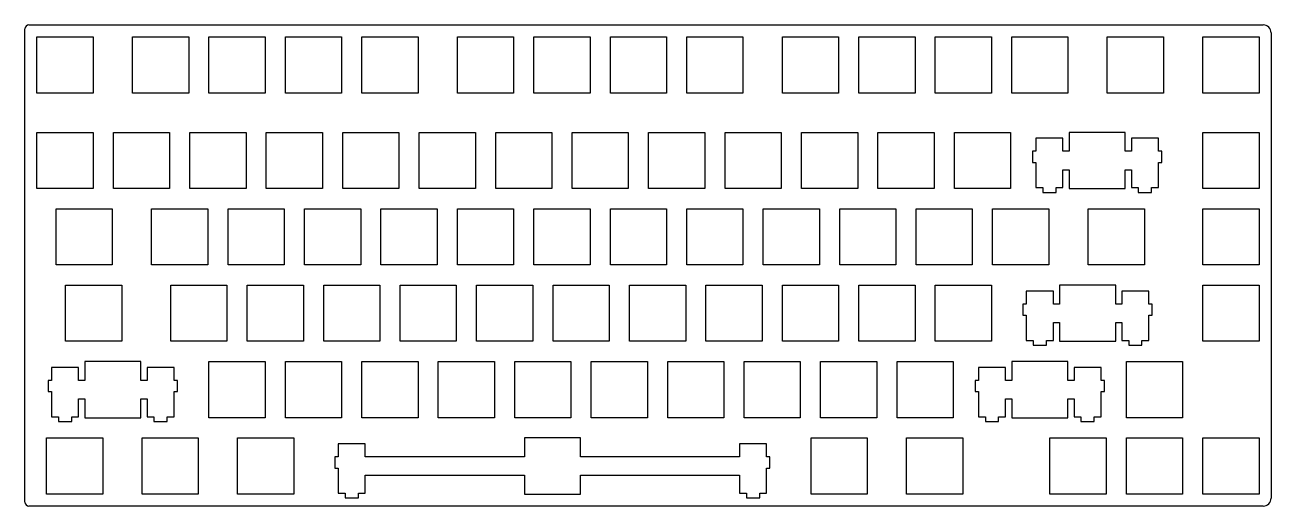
# Model space of a CAD drawing. Extents: x -11 to 315, y -411 to 109.
# Drawn here: x 2 to 312.5, y -11.4 to 108.6 of the extents above; entities that cross this region are included whole.
import ezdxf

# ---------------------------------------------------------------- set-up
doc = ezdxf.new("R2010")
doc.units = 0
doc.header["$MEASUREMENT"] = 0

msp = doc.modelspace()

# ---------------------------------------------------------------- linework, layer by layer
at = {"color": 0}
for p, q in [((1.96, -10.4), (1.96, 107.61)), ((2.96, 108.61), (310.47, 108.61)), ((4.96, 105.61), (18.96, 105.61)), ((4.96, 91.61), (4.96, 105.61)), ((18.96, 105.61), (18.96, 91.61)), ((28.77, 105.61), (42.77, 105.61)), ((28.77, 91.61), (28.77, 105.61)), ((42.77, 105.61), (42.77, 91.61)), ((47.82, 105.61), (61.82, 105.61)), ((47.82, 91.61), (47.82, 105.61)), ((61.82, 105.61), (61.82, 91.61)), ((66.87, 105.61), (80.87, 105.61)), ((66.87, 91.61), (66.87, 105.61)), ((80.87, 105.61), (80.87, 91.61)), ((85.92, 105.61), (99.92, 105.61)), ((85.92, 91.61), (85.92, 105.61)), ((99.92, 105.61), (99.92, 91.61)), ((109.73, 105.61), (123.73, 105.61)), ((109.73, 91.61), (109.73, 105.61)), ((123.73, 105.61), (123.73, 91.61)), ((128.78, 105.61), (142.78, 105.61)), ((128.78, 91.61), (128.78, 105.61)), ((142.78, 105.61), (142.78, 91.61)), ((147.83, 105.61), (161.83, 105.61)), ((147.83, 91.61), (147.83, 105.61)), ((161.83, 105.61), (161.83, 91.61)), ((166.88, 105.61), (180.88, 105.61)), ((166.88, 91.61), (166.88, 105.61)), ((180.88, 105.61), (180.88, 91.61)), ((190.7, 105.61), (204.7, 105.61)), ((190.7, 91.61), (190.7, 105.61)), ((204.7, 105.61), (204.7, 91.61)), ((209.75, 105.61), (223.75, 105.61)), ((209.75, 91.61), (209.75, 105.61)), ((223.75, 105.61), (223.75, 91.61)), ((228.8, 105.61), (242.8, 105.61)), ((228.8, 91.61), (228.8, 105.61)), ((242.8, 105.61), (242.8, 91.61)), ((247.85, 105.61), (261.85, 105.61)), ((247.85, 91.61), (247.85, 105.61)), ((261.85, 105.61), (261.85, 91.61)), ((271.66, 105.61), (285.66, 105.61)), ((271.66, 91.61), (271.66, 105.61)), ((285.66, 105.61), (285.66, 91.61)), ((295.47, 105.61), (309.47, 105.61)), ((295.47, 91.61), (295.47, 105.61)), ((309.47, 105.61), (309.47, 91.61)), ((312.47, 106.61), (312.47, -9.4)), ((18.96, 91.61), (4.96, 91.61)), ((42.77, 91.61), (28.77, 91.61)), ((61.82, 91.61), (47.82, 91.61)), ((80.87, 91.61), (66.87, 91.61)), ((99.92, 91.61), (85.92, 91.61)), ((123.73, 91.61), (109.73, 91.61)), ((142.78, 91.61), (128.78, 91.61)), ((161.83, 91.61), (147.83, 91.61)), ((180.88, 91.61), (166.88, 91.61)), ((204.7, 91.61), (190.7, 91.61)), ((223.75, 91.61), (209.75, 91.61)), ((242.8, 91.61), (228.8, 91.61)), ((261.85, 91.61), (247.85, 91.61)), ((285.66, 91.61), (271.66, 91.61)), ((309.47, 91.61), (295.47, 91.61)), ((4.96, 81.8), (18.96, 81.8)), ((4.96, 67.8), (4.96, 81.8)), ((18.96, 81.8), (18.96, 67.8)), ((24.01, 81.8), (38.01, 81.8)), ((24.01, 67.8), (24.01, 81.8)), ((38.01, 81.8), (38.01, 67.8)), ((43.06, 81.8), (57.06, 81.8)), ((43.06, 67.8), (43.06, 81.8)), ((57.06, 81.8), (57.06, 67.8)), ((62.11, 81.8), (76.11, 81.8)), ((62.11, 67.8), (62.11, 81.8)), ((76.11, 81.8), (76.11, 67.8)), ((81.16, 81.8), (95.16, 81.8)), ((81.16, 67.8), (81.16, 81.8)), ((95.16, 81.8), (95.16, 67.8)), ((100.21, 81.8), (114.21, 81.8)), ((100.21, 67.8), (100.21, 81.8)), ((114.21, 81.8), (114.21, 67.8)), ((119.26, 81.8), (133.26, 81.8)), ((119.26, 67.8), (119.26, 81.8)), ((133.26, 81.8), (133.26, 67.8)), ((138.31, 81.8), (152.31, 81.8)), ((138.31, 67.8), (138.31, 81.8)), ((152.31, 81.8), (152.31, 67.8)), ((157.36, 81.8), (171.36, 81.8)), ((157.36, 67.8), (157.36, 81.8)), ((171.36, 81.8), (171.36, 67.8)), ((176.41, 81.8), (190.41, 81.8)), ((176.41, 67.8), (176.41, 81.8)), ((190.41, 81.8), (190.41, 67.8)), ((195.46, 81.8), (209.46, 81.8)), ((195.46, 67.8), (195.46, 81.8)), ((209.46, 81.8), (209.46, 67.8)), ((214.51, 81.8), (228.51, 81.8)), ((214.51, 67.8), (214.51, 81.8)), ((228.51, 81.8), (228.51, 67.8)), ((233.56, 81.8), (247.56, 81.8)), ((233.56, 67.8), (233.56, 81.8)), ((247.56, 81.8), (247.56, 67.8)), ((262.13, 81.8), (262.13, 77.1)), ((276.13, 81.8), (262.13, 81.8)), ((276.13, 77.1), (276.13, 81.8)), ((295.47, 81.8), (309.47, 81.8)), ((295.47, 67.8), (295.47, 81.8)), ((309.47, 81.8), (309.47, 67.8)), ((260.61, 80.33), (253.86, 80.33)), ((253.86, 80.33), (253.86, 77.1)), ((260.61, 77.1), (260.61, 80.33)), ((284.41, 80.33), (277.66, 80.33)), ((277.66, 80.33), (277.66, 77.1)), ((284.41, 77.1), (284.41, 80.33)), ((253.86, 77.1), (253.03, 77.1)), ((253.03, 77.1), (253.03, 74.3)), ((262.13, 77.1), (260.61, 77.1)), ((277.66, 77.1), (276.13, 77.1)), ((285.23, 77.1), (284.41, 77.1)), ((285.23, 74.3), (285.23, 77.1)), ((253.03, 74.3), (253.86, 74.3)), ((253.86, 74.3), (253.86, 68.03)), ((260.61, 68.03), (260.61, 72.5)), ((260.61, 72.5), (262.13, 72.5)), ((262.13, 72.5), (262.13, 67.8)), ((276.13, 67.8), (276.13, 72.5)), ((276.13, 72.5), (277.66, 72.5)), ((277.66, 72.5), (277.66, 68.03)), ((284.41, 68.03), (284.41, 74.3)), ((284.41, 74.3), (285.23, 74.3)), ((18.96, 67.8), (4.96, 67.8)), ((38.01, 67.8), (24.01, 67.8)), ((57.06, 67.8), (43.06, 67.8)), ((76.11, 67.8), (62.11, 67.8)), ((95.16, 67.8), (81.16, 67.8)), ((114.21, 67.8), (100.21, 67.8)), ((133.26, 67.8), (119.26, 67.8)), ((152.31, 67.8), (138.31, 67.8)), ((171.36, 67.8), (157.36, 67.8)), ((190.41, 67.8), (176.41, 67.8)), ((209.46, 67.8), (195.46, 67.8)), ((228.51, 67.8), (214.51, 67.8)), ((247.56, 67.8), (233.56, 67.8)), ((253.86, 68.03), (255.58, 68.03)), ((255.58, 68.03), (255.58, 66.83)), ((255.58, 66.83), (258.88, 66.83)), ((258.88, 66.83), (258.88, 68.03)), ((258.88, 68.03), (260.61, 68.03)), ((262.13, 67.8), (276.13, 67.8)), ((277.66, 68.03), (279.38, 68.03)), ((279.38, 68.03), (279.38, 66.83)), ((279.38, 66.83), (282.68, 66.83)), ((282.68, 66.83), (282.68, 68.03)), ((282.68, 68.03), (284.41, 68.03)), ((309.47, 67.8), (295.47, 67.8)), ((9.72, 62.75), (23.72, 62.75)), ((9.72, 48.75), (9.72, 62.75)), ((23.72, 62.75), (23.72, 48.75)), ((33.53, 62.75), (47.53, 62.75)), ((33.53, 48.75), (33.53, 62.75)), ((47.53, 62.75), (47.53, 48.75)), ((52.58, 62.75), (66.58, 62.75)), ((52.58, 48.75), (52.58, 62.75)), ((66.58, 62.75), (66.58, 48.75)), ((71.63, 62.75), (85.63, 62.75)), ((71.63, 48.75), (71.63, 62.75)), ((85.63, 62.75), (85.63, 48.75)), ((90.68, 62.75), (104.68, 62.75)), ((90.68, 48.75), (90.68, 62.75)), ((104.68, 62.75), (104.68, 48.75)), ((109.73, 62.75), (123.73, 62.75)), ((109.73, 48.75), (109.73, 62.75)), ((123.73, 62.75), (123.73, 48.75)), ((128.78, 62.75), (142.78, 62.75)), ((128.78, 48.75), (128.78, 62.75)), ((142.78, 62.75), (142.78, 48.75)), ((147.83, 62.75), (161.83, 62.75)), ((147.83, 48.75), (147.83, 62.75)), ((161.83, 62.75), (161.83, 48.75)), ((166.88, 62.75), (180.88, 62.75)), ((166.88, 48.75), (166.88, 62.75)), ((180.88, 62.75), (180.88, 48.75)), ((185.93, 62.75), (199.93, 62.75)), ((185.93, 48.75), (185.93, 62.75)), ((199.93, 62.75), (199.93, 48.75)), ((204.98, 62.75), (218.98, 62.75)), ((204.98, 48.75), (204.98, 62.75)), ((218.98, 62.75), (218.98, 48.75)), ((224.03, 62.75), (238.03, 62.75)), ((224.03, 48.75), (224.03, 62.75)), ((238.03, 62.75), (238.03, 48.75)), ((243.08, 62.75), (257.08, 62.75)), ((243.08, 48.75), (243.08, 62.75)), ((257.08, 62.75), (257.08, 48.75)), ((266.9, 62.75), (280.9, 62.75)), ((266.9, 48.75), (266.9, 62.75)), ((280.9, 62.75), (280.9, 48.75)), ((295.47, 62.75), (309.47, 62.75)), ((295.47, 48.75), (295.47, 62.75)), ((309.47, 62.75), (309.47, 48.75)), ((23.72, 48.75), (9.72, 48.75)), ((47.53, 48.75), (33.53, 48.75)), ((66.58, 48.75), (52.58, 48.75)), ((85.63, 48.75), (71.63, 48.75)), ((104.68, 48.75), (90.68, 48.75)), ((123.73, 48.75), (109.73, 48.75)), ((142.78, 48.75), (128.78, 48.75)), ((161.83, 48.75), (147.83, 48.75)), ((180.88, 48.75), (166.88, 48.75)), ((199.93, 48.75), (185.93, 48.75)), ((218.98, 48.75), (204.98, 48.75)), ((238.03, 48.75), (224.03, 48.75)), ((257.08, 48.75), (243.08, 48.75)), ((280.9, 48.75), (266.9, 48.75)), ((309.47, 48.75), (295.47, 48.75)), ((12.1, 43.7), (26.1, 43.7)), ((12.1, 29.7), (12.1, 43.7)), ((26.1, 43.7), (26.1, 29.7)), ((38.3, 43.7), (52.29, 43.7)), ((38.3, 29.7), (38.3, 43.7)), ((52.29, 43.7), (52.29, 29.7)), ((57.35, 43.7), (71.34, 43.7)), ((57.35, 29.7), (57.35, 43.7)), ((71.34, 43.7), (71.34, 29.7)), ((76.4, 43.7), (90.39, 43.7)), ((76.4, 29.7), (76.4, 43.7)), ((90.39, 43.7), (90.39, 29.7)), ((95.45, 43.7), (109.45, 43.7)), ((95.45, 29.7), (95.45, 43.7)), ((109.45, 43.7), (109.45, 29.7)), ((114.5, 43.7), (128.5, 43.7)), ((114.5, 29.7), (114.5, 43.7)), ((128.5, 43.7), (128.5, 29.7)), ((133.55, 43.7), (147.55, 43.7)), ((133.55, 29.7), (133.55, 43.7)), ((147.55, 43.7), (147.55, 29.7)), ((152.6, 43.7), (166.6, 43.7)), ((152.6, 29.7), (152.6, 43.7)), ((166.6, 43.7), (166.6, 29.7)), ((171.65, 43.7), (185.65, 43.7)), ((171.65, 29.7), (171.65, 43.7)), ((185.65, 43.7), (185.65, 29.7)), ((190.7, 43.7), (204.7, 43.7)), ((190.7, 29.7), (190.7, 43.7)), ((204.7, 43.7), (204.7, 29.7)), ((209.75, 43.7), (223.75, 43.7)), ((209.75, 29.7), (209.75, 43.7)), ((223.75, 43.7), (223.75, 29.7)), ((228.8, 43.7), (242.8, 43.7)), ((228.8, 29.7), (228.8, 43.7)), ((242.8, 43.7), (242.8, 29.7)), ((259.75, 43.7), (259.75, 39)), ((273.75, 43.7), (259.75, 43.7)), ((273.75, 39), (273.75, 43.7)), ((295.47, 43.7), (309.47, 43.7)), ((295.47, 29.7), (295.47, 43.7)), ((309.47, 43.7), (309.47, 29.7)), ((258.23, 42.23), (251.48, 42.23)), ((251.48, 42.23), (251.48, 39)), ((258.23, 39), (258.23, 42.23)), ((282.03, 42.23), (275.28, 42.23)), ((275.28, 42.23), (275.28, 39)), ((282.03, 39), (282.03, 42.23)), ((251.48, 39), (250.65, 39)), ((250.65, 39), (250.65, 36.2)), ((259.75, 39), (258.23, 39)), ((275.28, 39), (273.75, 39)), ((282.85, 39), (282.03, 39)), ((282.85, 36.2), (282.85, 39)), ((250.65, 36.2), (251.48, 36.2)), ((251.48, 36.2), (251.48, 29.93)), ((258.23, 29.93), (258.23, 34.4)), ((258.23, 34.4), (259.75, 34.4)), ((259.75, 34.4), (259.75, 29.7)), ((273.75, 29.7), (273.75, 34.4)), ((273.75, 34.4), (275.28, 34.4)), ((275.28, 34.4), (275.28, 29.93)), ((282.03, 29.93), (282.03, 36.2)), ((282.03, 36.2), (282.85, 36.2)), ((26.1, 29.7), (12.1, 29.7)), ((52.29, 29.7), (38.3, 29.7)), ((71.34, 29.7), (57.35, 29.7)), ((90.39, 29.7), (76.4, 29.7)), ((109.45, 29.7), (95.45, 29.7)), ((128.5, 29.7), (114.5, 29.7)), ((147.55, 29.7), (133.55, 29.7)), ((166.6, 29.7), (152.6, 29.7)), ((185.65, 29.7), (171.65, 29.7)), ((204.7, 29.7), (190.7, 29.7)), ((223.75, 29.7), (209.75, 29.7)), ((242.8, 29.7), (228.8, 29.7)), ((251.48, 29.93), (253.2, 29.93)), ((253.2, 29.93), (253.2, 28.73)), ((253.2, 28.73), (256.5, 28.73)), ((256.5, 28.73), (256.5, 29.93)), ((256.5, 29.93), (258.23, 29.93)), ((259.75, 29.7), (273.75, 29.7)), ((275.28, 29.93), (277, 29.93)), ((277, 29.93), (277, 28.73)), ((277, 28.73), (280.3, 28.73)), ((280.3, 28.73), (280.3, 29.93)), ((280.3, 29.93), (282.03, 29.93)), ((309.47, 29.7), (295.47, 29.7)), ((15.34, 23.18), (8.59, 23.18)), ((8.59, 23.18), (8.59, 19.95)), ((15.34, 19.95), (15.34, 23.18)), ((16.86, 24.65), (16.86, 19.95)), ((30.86, 24.65), (16.86, 24.65)), ((30.86, 19.95), (30.86, 24.65)), ((39.14, 23.18), (32.39, 23.18)), ((32.39, 23.18), (32.39, 19.95)), ((39.14, 19.95), (39.14, 23.18)), ((47.82, 24.65), (61.82, 24.65)), ((47.82, 10.65), (47.82, 24.65)), ((61.82, 24.65), (61.82, 10.65)), ((66.87, 24.65), (80.87, 24.65)), ((66.87, 10.65), (66.87, 24.65)), ((80.87, 24.65), (80.87, 10.65)), ((85.92, 24.65), (99.92, 24.65)), ((85.92, 10.65), (85.92, 24.65)), ((99.92, 24.65), (99.92, 10.65)), ((104.97, 24.65), (118.97, 24.65)), ((104.97, 10.65), (104.97, 24.65)), ((118.97, 24.65), (118.97, 10.65)), ((124.02, 24.65), (138.02, 24.65)), ((124.02, 10.65), (124.02, 24.65)), ((138.02, 24.65), (138.02, 10.65)), ((143.07, 24.65), (157.07, 24.65)), ((143.07, 10.65), (143.07, 24.65)), ((157.07, 24.65), (157.07, 10.65)), ((162.12, 24.65), (176.12, 24.65)), ((162.12, 10.65), (162.12, 24.65)), ((176.12, 24.65), (176.12, 10.65)), ((181.17, 24.65), (195.17, 24.65)), ((181.17, 10.65), (181.17, 24.65)), ((195.17, 24.65), (195.17, 10.65)), ((200.22, 24.65), (214.22, 24.65)), ((200.22, 10.65), (200.22, 24.65)), ((214.22, 24.65), (214.22, 10.65)), ((219.27, 24.65), (233.27, 24.65)), ((219.27, 10.65), (219.27, 24.65)), ((233.27, 24.65), (233.27, 10.65)), ((246.32, 23.18), (239.57, 23.18)), ((239.57, 23.18), (239.57, 19.95)), ((246.32, 19.95), (246.32, 23.18)), ((247.85, 24.65), (247.85, 19.95)), ((261.85, 24.65), (247.85, 24.65)), ((261.85, 19.95), (261.85, 24.65)), ((270.12, 23.18), (263.37, 23.18)), ((263.37, 23.18), (263.37, 19.95)), ((270.12, 19.95), (270.12, 23.18)), ((276.42, 24.65), (290.42, 24.65)), ((276.42, 10.65), (276.42, 24.65)), ((290.42, 24.65), (290.42, 10.65)), ((8.59, 19.95), (7.76, 19.95)), ((7.76, 19.95), (7.76, 17.15)), ((16.86, 19.95), (15.34, 19.95)), ((32.39, 19.95), (30.86, 19.95)), ((39.96, 19.95), (39.14, 19.95)), ((39.96, 17.15), (39.96, 19.95)), ((239.57, 19.95), (238.75, 19.95)), ((238.75, 19.95), (238.75, 17.15)), ((247.85, 19.95), (246.32, 19.95)), ((263.37, 19.95), (261.85, 19.95)), ((270.94, 19.95), (270.12, 19.95)), ((270.94, 17.15), (270.94, 19.95)), ((7.76, 17.15), (8.59, 17.15)), ((8.59, 17.15), (8.59, 10.88)), ((39.14, 10.88), (39.14, 17.15)), ((39.14, 17.15), (39.96, 17.15)), ((238.75, 17.15), (239.57, 17.15)), ((239.57, 17.15), (239.57, 10.88)), ((270.12, 10.88), (270.12, 17.15)), ((270.12, 17.15), (270.94, 17.15)), ((15.34, 10.88), (15.34, 15.35)), ((15.34, 15.35), (16.86, 15.35)), ((16.86, 15.35), (16.86, 10.65)), ((30.86, 10.65), (30.86, 15.35)), ((30.86, 15.35), (32.39, 15.35)), ((32.39, 15.35), (32.39, 10.88)), ((246.32, 10.88), (246.32, 15.35)), ((246.32, 15.35), (247.85, 15.35)), ((247.85, 15.35), (247.85, 10.65)), ((261.85, 10.65), (261.85, 15.35)), ((261.85, 15.35), (263.37, 15.35)), ((263.37, 15.35), (263.37, 10.88)), ((8.59, 10.88), (10.31, 10.88)), ((10.31, 10.88), (10.31, 9.68)), ((10.31, 9.68), (13.61, 9.68)), ((13.61, 9.68), (13.61, 10.88)), ((13.61, 10.88), (15.34, 10.88)), ((16.86, 10.65), (30.86, 10.65)), ((32.39, 10.88), (34.11, 10.88)), ((34.11, 10.88), (34.11, 9.68)), ((34.11, 9.68), (37.41, 9.68)), ((37.41, 9.68), (37.41, 10.88)), ((37.41, 10.88), (39.14, 10.88)), ((61.82, 10.65), (47.82, 10.65)), ((80.87, 10.65), (66.87, 10.65)), ((99.92, 10.65), (85.92, 10.65)), ((118.97, 10.65), (104.97, 10.65)), ((138.02, 10.65), (124.02, 10.65)), ((157.07, 10.65), (143.07, 10.65)), ((176.12, 10.65), (162.12, 10.65)), ((195.17, 10.65), (181.17, 10.65)), ((214.22, 10.65), (200.22, 10.65)), ((233.27, 10.65), (219.27, 10.65)), ((239.57, 10.88), (241.29, 10.88)), ((241.29, 10.88), (241.29, 9.68)), ((241.29, 9.68), (244.59, 9.68)), ((244.59, 9.68), (244.59, 10.88)), ((244.59, 10.88), (246.32, 10.88)), ((247.85, 10.65), (261.85, 10.65)), ((263.37, 10.88), (265.09, 10.88)), ((265.09, 10.88), (265.09, 9.68)), ((265.09, 9.68), (268.4, 9.68)), ((268.4, 9.68), (268.4, 10.88)), ((268.4, 10.88), (270.12, 10.88)), ((290.42, 10.65), (276.42, 10.65)), ((7.34, 5.6), (21.34, 5.6)), ((7.34, -8.4), (7.34, 5.6)), ((21.34, 5.6), (21.34, -8.4)), ((31.15, 5.6), (45.15, 5.6)), ((31.15, -8.4), (31.15, 5.6)), ((45.15, 5.6), (45.15, -8.4)), ((54.96, 5.6), (68.96, 5.6)), ((54.96, -8.4), (54.96, 5.6)), ((68.96, 5.6), (68.96, -8.4)), ((86.78, 4.13), (80.03, 4.13)), ((80.03, 4.13), (80.03, 0.9)), ((86.78, 0.9), (86.78, 4.13)), ((126.4, 5.6), (126.4, 0.9)), ((140.4, 5.6), (126.4, 5.6)), ((140.4, 0.9), (140.4, 5.6)), ((186.78, 4.13), (180.03, 4.13)), ((180.03, 4.13), (180.03, 0.9)), ((186.78, 0.9), (186.78, 4.13)), ((197.84, 5.6), (211.84, 5.6)), ((197.84, -8.4), (197.84, 5.6)), ((211.84, 5.6), (211.84, -8.4)), ((221.65, 5.6), (235.65, 5.6)), ((221.65, -8.4), (221.65, 5.6)), ((235.65, 5.6), (235.65, -8.4)), ((257.37, 5.6), (271.37, 5.6)), ((257.37, -8.4), (257.37, 5.6)), ((271.37, 5.6), (271.37, -8.4)), ((276.42, 5.6), (290.42, 5.6)), ((276.42, -8.4), (276.42, 5.6)), ((290.42, 5.6), (290.42, -8.4)), ((295.47, 5.6), (309.47, 5.6)), ((295.47, -8.4), (295.47, 5.6)), ((309.47, 5.6), (309.47, -8.4)), ((80.03, 0.9), (79.2, 0.9)), ((79.2, 0.9), (79.2, -1.9)), ((126.4, 0.9), (86.78, 0.9)), ((180.03, 0.9), (140.4, 0.9)), ((187.6, 0.9), (186.78, 0.9)), ((187.6, -1.9), (187.6, 0.9)), ((79.2, -1.9), (80.03, -1.9)), ((80.03, -1.9), (80.03, -8.17)), ((186.78, -8.17), (186.78, -1.9)), ((186.78, -1.9), (187.6, -1.9)), ((86.78, -8.17), (86.78, -3.7)), ((86.78, -3.7), (126.4, -3.7)), ((126.4, -3.7), (126.4, -8.4)), ((140.4, -8.4), (140.4, -3.7)), ((140.4, -3.7), (180.03, -3.7)), ((180.03, -3.7), (180.03, -8.17)), ((21.34, -8.4), (7.34, -8.4)), ((45.15, -8.4), (31.15, -8.4)), ((68.96, -8.4), (54.96, -8.4)), ((80.03, -8.17), (81.75, -8.17)), ((81.75, -8.17), (81.75, -9.37)), ((85.05, -9.37), (85.05, -8.17)), ((85.05, -8.17), (86.78, -8.17)), ((126.4, -8.4), (140.4, -8.4)), ((180.03, -8.17), (181.75, -8.17)), ((181.75, -8.17), (181.75, -9.37)), ((185.05, -9.37), (185.05, -8.17)), ((185.05, -8.17), (186.78, -8.17)), ((211.84, -8.4), (197.84, -8.4)), ((235.65, -8.4), (221.65, -8.4)), ((271.37, -8.4), (257.37, -8.4)), ((290.42, -8.4), (276.42, -8.4)), ((309.47, -8.4), (295.47, -8.4)), ((310.47, -11.4), (2.96, -11.4)), ((81.75, -9.37), (85.05, -9.37)), ((181.75, -9.37), (185.05, -9.37))]:
    msp.add_line(p, q, dxfattribs=at)
at = {"linetype": 'Continuous'}
for centre, radius, start, end in [((2.96, 107.61), 1, 90, 180), ((310.47, 106.61), 2, 0, 90), ((2.96, -10.4), 1, 180, 270), ((310.47, -9.4), 2, 270, 0)]:
    msp.add_arc(centre, radius, start, end, dxfattribs=at)

doc.saveas('drawing.dxf')
